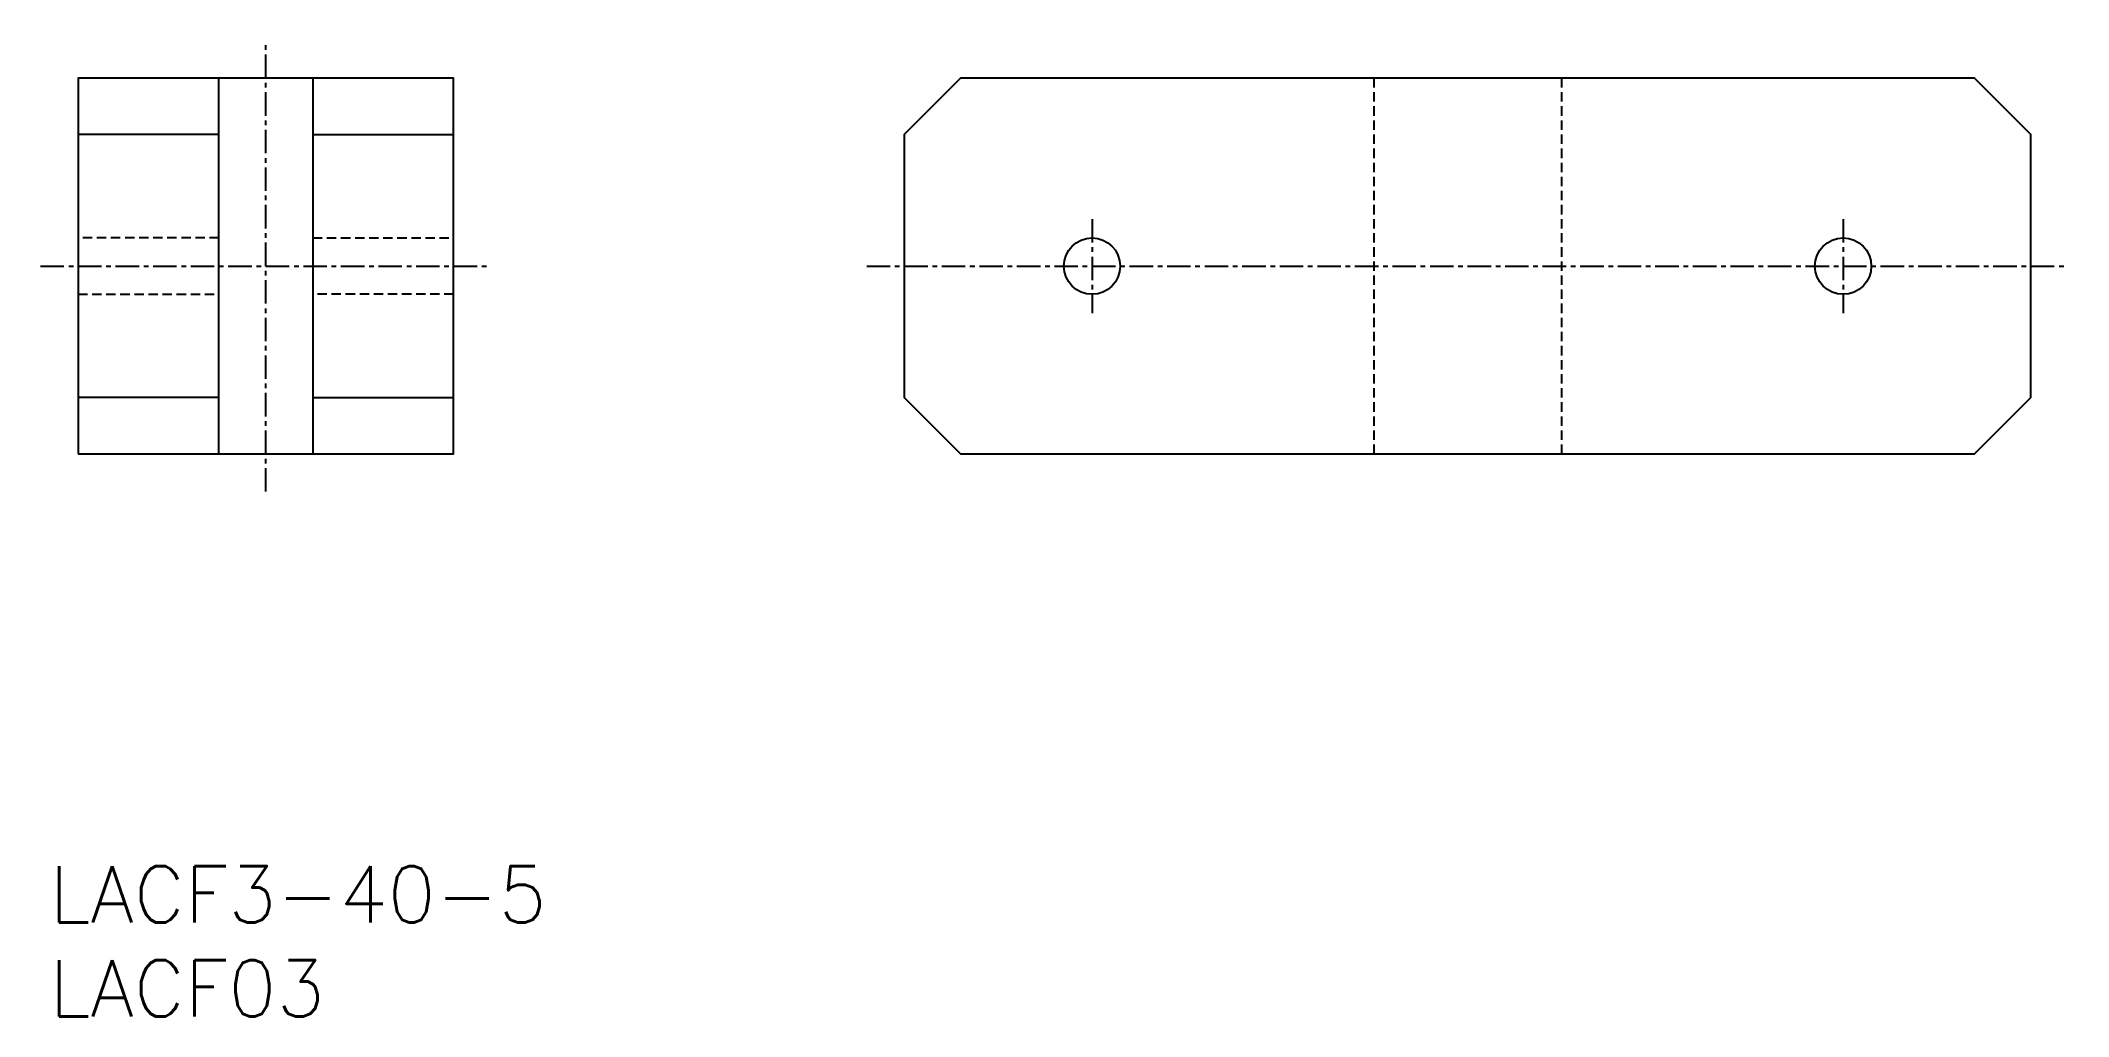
# Model space of a CAD drawing. Extents: x 83 to 191, y 51 to 103.
import ezdxf
from ezdxf.enums import TextEntityAlignment as Align

# ---------------------------------------------------------------- set-up
doc = ezdxf.new("R2010")
doc.units = 0
doc.linetypes.add('CENTER', pattern=[2, 1.25, -0.25, 0.25, -0.25])
doc.linetypes.add('DASHED', pattern=[0.75, 0.5, -0.25])
doc.layers.get('0').update_dxf_attribs({"linetype": 'CONTINUOUS'})
doc.layers.add('CENTER', color=1, linetype='CENTER')
doc.styles.get("Standard").update_dxf_attribs({"font": 'txt.shx', "bigfont": 'extfont.shx'})

msp = doc.modelspace()

# ---------------------------------------------------------------- linework, layer by layer
at = {"color": 7, "linetype": 'CONTINUOUS'}
for p, q in [((92.78, 81.25), (92.78, 101.25)), ((97.78, 101.25), (97.78, 81.25)), ((92.78, 98.25), (85.28, 98.25)), ((97.78, 98.25), (105.28, 98.25)), ((92.78, 84.25), (85.28, 84.25)), ((97.78, 84.25), (105.28, 84.25))]:
    msp.add_line(p, q, dxfattribs=at)
at = {"color": 3, "linetype": 'DASHED'}
for p, q in [((154.28, 101.25), (154.28, 81.25)), ((164.28, 101.25), (164.28, 81.25)), ((92.78, 92.75), (85.28, 92.75)), ((97.78, 92.75), (105.28, 92.75)), ((85.28, 89.75), (92.78, 89.75)), ((105.28, 89.75), (97.78, 89.75))]:
    msp.add_line(p, q, dxfattribs=at)
at = {"color": 7, "linetype": 'CONTINUOUS'}
for points in [[(85.28, 81.25), (105.28, 81.25), (105.28, 101.25), (85.28, 101.25)], [(132.28, 81.25), (186.28, 81.25), (189.28, 84.25), (189.28, 98.25), (186.28, 101.25), (132.28, 101.25), (129.28, 98.25), (129.28, 84.25)]]:
    msp.add_lwpolyline(points, close=True, dxfattribs=at)
for centre in [(139.28, 91.25), (179.28, 91.25)]:
    msp.add_circle(centre, 1.5, dxfattribs=at)
at = {"layer": 'CENTER', "color": 1, "linetype": 'CENTER'}
for p, q in [((95.28, 79.25), (95.28, 103.25)), ((139.28, 93.75), (139.28, 88.75)), ((179.28, 93.75), (179.28, 88.75)), ((83.28, 91.25), (107.28, 91.25)), ((127.28, 91.25), (191.28, 91.25))]:
    msp.add_line(p, q, dxfattribs=at)

# ---------------------------------------------------------------- texts
at = {"color": 7, "linetype": 'CONTINUOUS'}
for s, p in [('LACF3-40-5', (83.76, 57.82)), ('LACF03', (83.76, 52.82))]:
    msp.add_text(s, height=3, dxfattribs=at).set_placement(p, align=Align.MIDDLE_LEFT)

doc.saveas('drawing.dxf')
